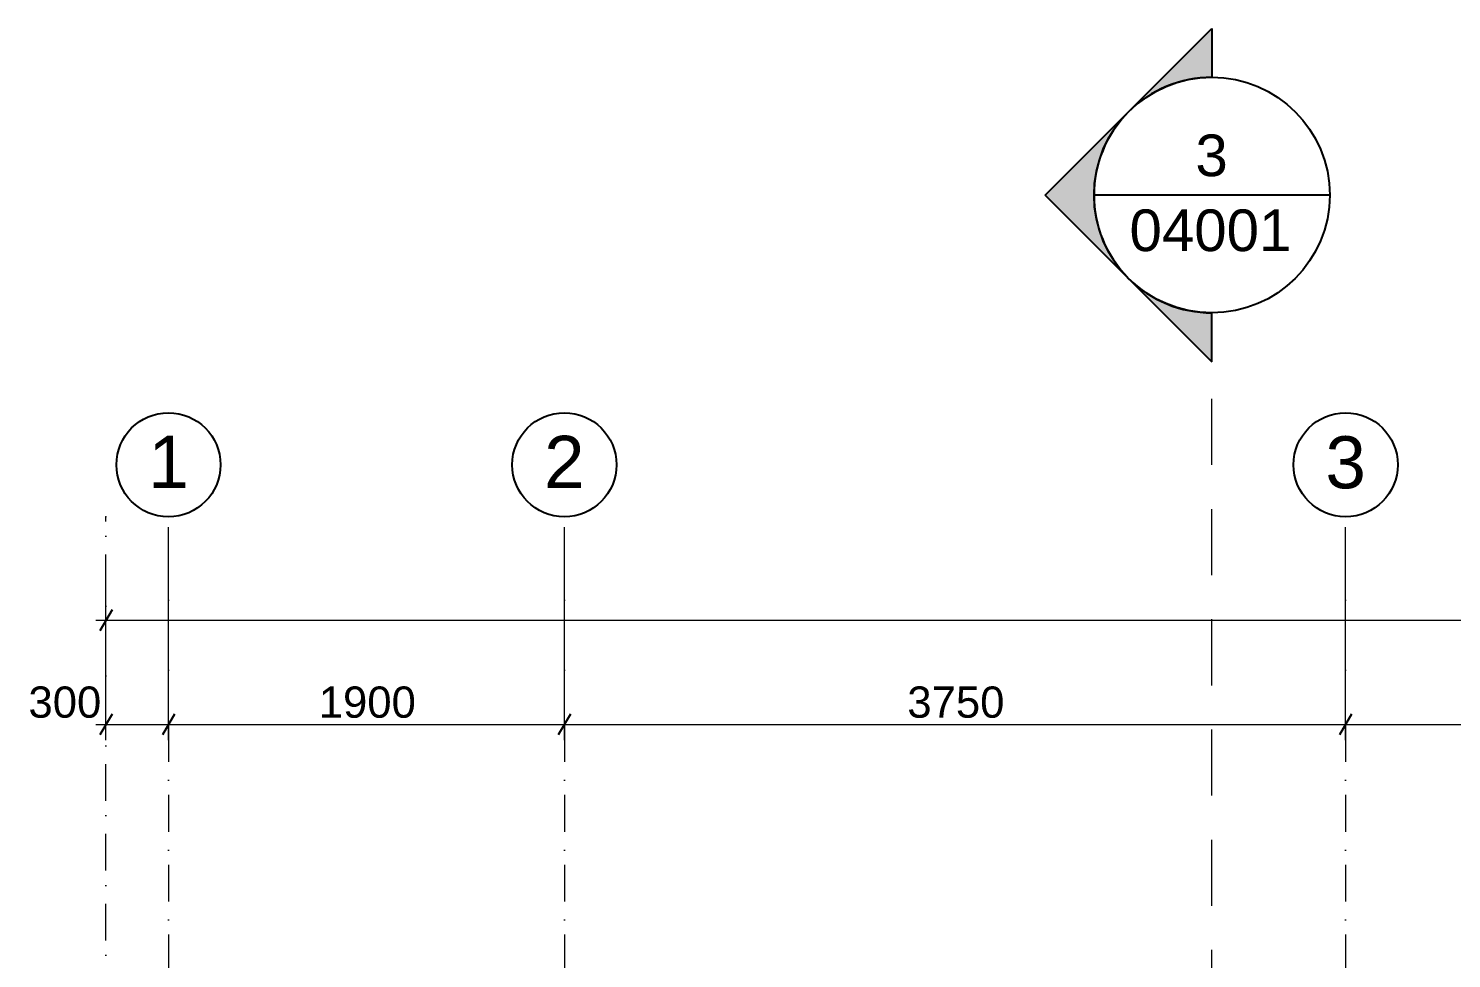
# Model space of a CAD drawing. Header units: millimetres. Extents: x -14278 to 97203, y -22378 to 34603.
# Drawn here: x 54976 to 61806, y 10211 to 14677 of the extents above; entities that cross this region are included whole.
import ezdxf
from ezdxf.enums import TextEntityAlignment as Align

# ---------------------------------------------------------------- set-up
doc = ezdxf.new("R2010")
doc.units = ezdxf.units.MM
doc.header["$MEASUREMENT"] = 0
doc.linetypes.add('Dot & Dashed', pattern=[335.138881, 176.388884, -88.194442, 0, -70.555556])
doc.linetypes.add('Long Dashed', pattern=[529.166651, 317.499995, -211.666656])
for name, color, linetype in [('A-Zz_60_50_80-P_MarkerSection', 7, 'Continuous'), ('NewA-Zz_20_20-D_DimensionGrid', 7, 'Continuous'), ('NewA-Zz_35_40_80-M_GridStructural', 7, 'Continuous')]:
    doc.layers.add(name, color=color, linetype=linetype)
doc.styles.add('GENERATED_STYLE_1', font='')
doc.styles.get('GENERATED_STYLE_1').set_extended_font_data('Arial')
doc.dimstyles.new('GENERATED_STYLE__2', dxfattribs={"dimtxt": 150, "dimasz": 76, "dimexe": 0.18, "dimexo": 300, "dimgap": 0.09, "dimtad": 1, "dimtih": 1, "dimtoh": 1, "dimdec": 0, "dimzin": 0, "dimdsep": 46, "dimtxsty": 'GENERATED_STYLE_1', "dimblk": 'ARROWHEAD_2', "dimblk1": 'ARROWHEAD_2', "dimblk2": 'ARROWHEAD_2', "dimcen": 0.09, "dimclrd": 6, "dimclre": 6, "dimclrt": 7, "dimazin": 0, "dimtfac": 1, "dimtdec": 4, "dimtmove": 0, "dimatfit": 3, "dimfxl": 0, "dimtolj": 1, "dimtzin": 0, "dimarcsym": 0})

# ---------------------------------------------------------------- blocks, each defined once
blk = doc.blocks.new('Standard grid marker')
at = {"layer": 'NewA-Zz_35_40_80-M_GridStructural', "color": 6, "linetype": 'Dot & Dashed', "lineweight": 13}
for q in [(18130.8, 0), (0, 0)]:
    blk.add_line((1000, 0), q, dxfattribs=at)
at = {"layer": 'NewA-Zz_35_40_80-M_GridStructural', "linetype": 'Continuous'}
blk.add_circle((-250, 0), 250, dxfattribs=at)
at = {"layer": 'NewA-Zz_35_40_80-M_GridStructural', "color": 6, "linetype": 'Dot & Dashed', "lineweight": 13}
blk.add_point((1000, 0), dxfattribs=at)
blk.add_point((1000, 0), dxfattribs=at)
at = {"layer": 'NewA-Zz_35_40_80-M_GridStructural', "style": 'GENERATED_STYLE_1'}
blk.add_attdef('AC_MarkerText_1', text='', height=250, rotation=90, dxfattribs=at).set_placement((-250, 14.3), align=Align.MIDDLE_CENTER)
blk = doc.blocks.new('Standard grid marker_3')
at = {"layer": 'NewA-Zz_35_40_80-M_GridStructural', "color": 6, "linetype": 'Dot & Dashed', "lineweight": 13}
blk.add_line((0, 0), (19130.8, 0), dxfattribs=at)
blk.add_point((19130.8, 0), dxfattribs=at)
blk = doc.blocks.new('*D979', base_point=(55648, -5438.2))
at = {"layer": 'NewA-Zz_20_20-D_DimensionGrid', "color": 6, "linetype": 'Continuous', "lineweight": 13}
for p, q in [((55348, 11760.7), (55348, 12032)), ((90798, 11760.7), (90798, 12032)), ((55299.1, 11835.7), (55348, 11835.7)), ((55348, 11835.7), (90798, 11835.7)), ((90798, 11835.7), (90846.9, 11835.7))]:
    blk.add_line(p, q, dxfattribs=at)
at = {"layer": 'NewA-Zz_20_20-D_DimensionGrid', "linetype": 'Continuous'}
for p, q in [((55376.9, 11885.7), (55319.1, 11785.7)), ((90769.1, 11785.7), (90826.9, 11885.7))]:
    blk.add_line(p, q, dxfattribs=at)
at = {"layer": 'NewA-Zz_20_20-D_DimensionGrid', "insert": (72787, 11865.7), "char_height": 150, "attachment_point": 7, "style": 'GENERATED_STYLE_1'}
blk.add_mtext('\\A1;{\\fArial|b0|i0|c0|p34;35450}', dxfattribs=at)
blk = doc.blocks.new('ARROWHEAD_2')
at = {"color": 0, "linetype": 'Continuous', "lineweight": 0}
for p, q in [((0, 0), (-1, 0)), ((-0.378, -0.655), (0.378, 0.655))]:
    blk.add_line(p, q, dxfattribs=at)
blk = doc.blocks.new('*D980', base_point=(55648, -5438.2))
at = {"layer": 'NewA-Zz_20_20-D_DimensionGrid', "color": 6, "linetype": 'Continuous', "lineweight": 13}
for p, q in [((55648, 11260.6), (55648, 12282)), ((55348, 11260.6), (55348, 12032)), ((55299.1, 11335.6), (55348, 11335.6)), ((55348, 11335.6), (55648, 11335.6)), ((55648, 11335.6), (57548, 11335.6))]:
    blk.add_line(p, q, dxfattribs=at)
at = {"layer": 'NewA-Zz_20_20-D_DimensionGrid', "linetype": 'Continuous'}
for p, q in [((55376.9, 11385.6), (55319.1, 11285.6)), ((55676.9, 11385.6), (55619.1, 11285.6))]:
    blk.add_line(p, q, dxfattribs=at)
at = {"layer": 'NewA-Zz_20_20-D_DimensionGrid', "insert": (54975.9, 11365.6), "char_height": 150, "attachment_point": 7, "style": 'GENERATED_STYLE_1'}
blk.add_mtext('\\A1;{\\fArial|b0|i0|c0|p34;300}', dxfattribs=at)
blk = doc.blocks.new('*D981', base_point=(55648, -5438.2))
at = {"layer": 'NewA-Zz_20_20-D_DimensionGrid', "color": 6, "linetype": 'Continuous', "lineweight": 13}
for p, q in [((57548, 11260.6), (57548, 12282)), ((55648, 11335.6), (57548, 11335.6)), ((57548, 11335.6), (61298, 11335.6))]:
    blk.add_line(p, q, dxfattribs=at)
at = {"layer": 'NewA-Zz_20_20-D_DimensionGrid', "linetype": 'Continuous'}
for p, q in [((55676.9, 11385.6), (55619.1, 11285.6)), ((57576.9, 11385.6), (57519.1, 11285.6))]:
    blk.add_line(p, q, dxfattribs=at)
at = {"layer": 'NewA-Zz_20_20-D_DimensionGrid', "insert": (56369.2, 11365.6), "char_height": 150, "attachment_point": 7, "style": 'GENERATED_STYLE_1'}
blk.add_mtext('\\A1;{\\fArial|b0|i0|c0|p34;1900}', dxfattribs=at)
blk = doc.blocks.new('*D982', base_point=(55648, -5438.2))
at = {"layer": 'NewA-Zz_20_20-D_DimensionGrid', "linetype": 'Continuous'}
for p, q in [((57576.9, 11385.6), (57519.1, 11285.6)), ((61326.9, 11385.6), (61269.1, 11285.6))]:
    blk.add_line(p, q, dxfattribs=at)
at = {"layer": 'NewA-Zz_20_20-D_DimensionGrid', "color": 6, "linetype": 'Continuous', "lineweight": 13}
blk.add_line((57548, 11335.6), (61298, 11335.6), dxfattribs=at)
at = {"layer": 'NewA-Zz_20_20-D_DimensionGrid', "insert": (59194.2, 11365.6), "char_height": 150, "attachment_point": 7, "style": 'GENERATED_STYLE_1'}
blk.add_mtext('\\A1;{\\fArial|b0|i0|c0|p34;3750}', dxfattribs=at)
blk = doc.blocks.new('*D983', base_point=(55648, -5438.2))
at = {"layer": 'NewA-Zz_20_20-D_DimensionGrid', "color": 6, "linetype": 'Continuous', "lineweight": 13}
for p, q in [((61298, 11260.6), (61298, 12282)), ((63998, 11260.6), (63998, 12282)), ((57548, 11335.6), (61298, 11335.6)), ((61298, 11335.6), (63998, 11335.6))]:
    blk.add_line(p, q, dxfattribs=at)
at = {"layer": 'NewA-Zz_20_20-D_DimensionGrid', "linetype": 'Continuous'}
for p, q in [((61326.9, 11385.6), (61269.1, 11285.6)), ((64026.9, 11385.6), (63969.1, 11285.6))]:
    blk.add_line(p, q, dxfattribs=at)
at = {"layer": 'NewA-Zz_20_20-D_DimensionGrid', "insert": (62419.2, 11365.6), "char_height": 150, "attachment_point": 7, "style": 'GENERATED_STYLE_1'}
blk.add_mtext('\\A1;{\\fArial|b0|i0|c0|p34;2700}', dxfattribs=at)
blk = doc.blocks.new('Cutting Plane_18_2', base_point=(60656.1, -7707.2))
at = {"layer": 'A-Zz_60_50_80-P_MarkerSection', "linetype": 'Continuous'}
for points in [[(60656.1, 14677.1), (60656.1, 14442.8, 0.198912), (60256.1, 14277.1)], [(60256.1, 14277.1, 0.414214), (60256.1, 13477.1), (59856.1, 13877.1)], [(60656.1, 13077.1), (60656.1, 13311.4, -0.198912), (60256.1, 13477.1)]]:
    blk.add_hatch(color=256, dxfattribs=at).paths.add_polyline_path(points)
for p, q in [((60256.1, 14277.1), (60656.1, 14677.1)), ((60656.1, 14677.1), (60656.1, 14442.8)), ((59856.1, 13877.1), (60256.1, 14277.1)), ((60256.1, 13477.1), (59856.1, 13877.1)), ((61221.7, 13877.1), (60090.4, 13877.1)), ((60256.1, 13477.1), (60656.1, 13077.1)), ((60656.1, 13077.1), (60656.1, 13311.4))]:
    blk.add_line(p, q, dxfattribs=at)
at = {"layer": 'A-Zz_60_50_80-P_MarkerSection', "color": 6, "linetype": 'Long Dashed', "lineweight": 13}
blk.add_line((60656.1, 8877.1), (60656.1, 13077.1), dxfattribs=at)
at = {"layer": 'A-Zz_60_50_80-P_MarkerSection', "linetype": 'Continuous'}
blk.add_circle((60656.1, 13877.1), 565.7, dxfattribs=at)
for start, end in [(90, 135), (135, 225), (225, 270)]:
    blk.add_arc((60656.1, 13877.1), 565.7, start, end, dxfattribs=at)
at = {"layer": 'A-Zz_60_50_80-P_MarkerSection', "char_height": 200, "attachment_point": 9, "style": 'GENERATED_STYLE_1'}
for s, insert in [('\\A1;{\\fArial|b0|i0|c0|p34;3}', (60732.3, 13965.1)), ('\\A1;{\\fArial|b0|i0|c0|p34;04001}', (61037.4, 13605.2))]:
    blk.add_mtext(s, dxfattribs=dict(at, insert=insert))

msp = doc.modelspace()

# ---------------------------------------------------------------- block references
at = {"layer": 'A-Zz_60_50_80-P_MarkerSection', "color": 6, "lineweight": 13}
msp.add_blockref('Cutting Plane_18_2', (60656.1, -7707.2), dxfattribs=at)
at = {"layer": 'NewA-Zz_35_40_80-M_GridStructural', "color": 1, "linetype": 'Continuous', "lineweight": 18}
ref = msp.add_blockref('Standard grid marker', (55648, 12332), dxfattribs=dict(at, zscale=1000, rotation=270))
ref.add_attrib('AC_MarkerText_1', '1', dxfattribs={"color": 7, "height": 250, "rotation": 360, "style": 'GENERATED_STYLE_1'}).set_placement((55648, 12596.3), align=Align.MIDDLE_CENTER)
ref = msp.add_blockref('Standard grid marker', (57548, 12332), dxfattribs=dict(at, zscale=1000, rotation=270))
ref.add_attrib('AC_MarkerText_1', '2', dxfattribs={"color": 7, "height": 250, "rotation": 360, "style": 'GENERATED_STYLE_1'}).set_placement((57548, 12596.3), align=Align.MIDDLE_CENTER)
ref = msp.add_blockref('Standard grid marker', (61298, 12332), dxfattribs=dict(at, zscale=1000, rotation=270))
ref.add_attrib('AC_MarkerText_1', '3', dxfattribs={"color": 7, "height": 250, "rotation": 360, "style": 'GENERATED_STYLE_1'}).set_placement((61298, 12594.1), align=Align.MIDDLE_CENTER)
at = {"layer": 'NewA-Zz_35_40_80-M_GridStructural', "color": 1, "linetype": 'Continuous', "lineweight": 18, "zscale": 1000, "rotation": 90}
msp.add_blockref('Standard grid marker_3', (55348, -6798.8), dxfattribs=at)

# ---------------------------------------------------------------- dimensions: what is measured, and where the dimension line sits
at = {"layer": 'NewA-Zz_20_20-D_DimensionGrid', "color": 6, "linetype": 'Continuous', "lineweight": 13}
for base, p1, p2, picture, middle in [((55648, 11335.6), (55348, 12332), (55648, 12582), '*D980', (55152.5, 11440.6)), ((57548, 11335.6), (55648, 12582), (57548, 12582), '*D981', (56604.7, 11440.6)), ((61298, 11335.6), (57548, 12582), (61298, 12582), '*D982', (59429.7, 11440.6)), ((63998, 11335.6), (61298, 12582), (63998, 12582), '*D983', (62654.7, 11440.6)), ((90798, 11835.7), (55348, 12332), (90798, 12332), '*D979', (73081.3, 11940.7))]:
    dim = msp.add_linear_dim(base=base, p1=p1, p2=p2, dimstyle='GENERATED_STYLE__2', dxfattribs=at)
    dim.commit()
    dim.dimension.update_dxf_attribs({"geometry": picture, "text_midpoint": middle, "dimtype": 160})

doc.saveas('drawing.dxf')
